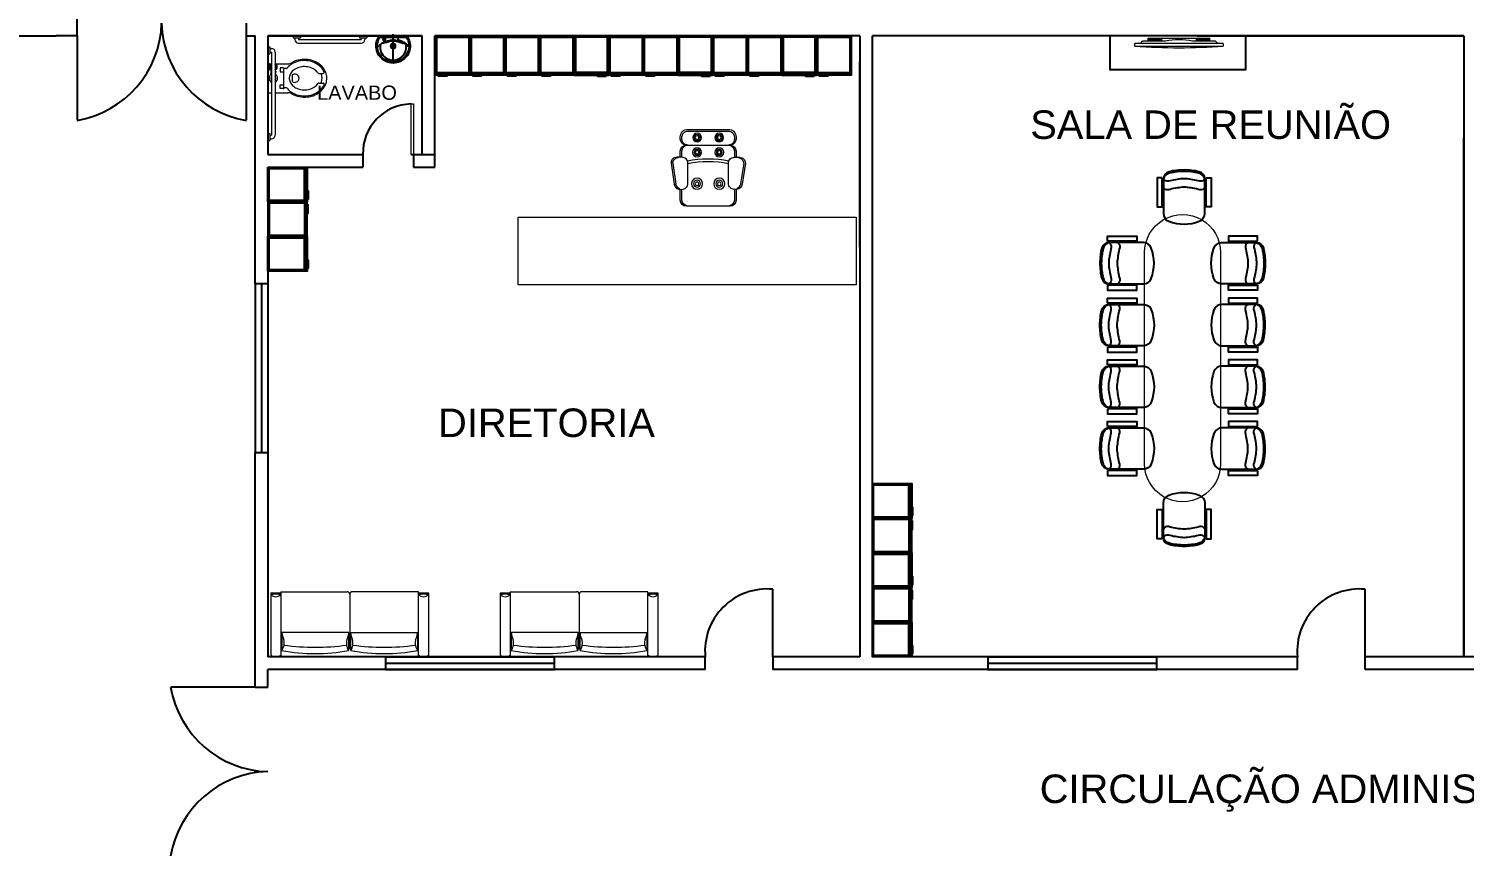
# Model space of a CAD drawing. Header units: metres. Extents: x 257 to 767, y -173 to 1.
# Drawn here: x 337.41 to 354.4, y -98.91 to -89.23 of the extents above; entities that cross this region are included whole.
import ezdxf
from ezdxf.enums import TextEntityAlignment as Align

# ---------------------------------------------------------------- set-up
doc = ezdxf.new("R2010")
doc.units = ezdxf.units.M
doc.header["$LTSCALE"] = 10
for name, pattern in [('ACAD_ISO02W100', [15, 12, -3]), ('CONTINUA', [0]), ('HIDDEN', [0.375, 0.25, -0.125]), ('HIDDEN2', [4.7625, 3.175, -1.5875]), ('TRACEJADAX2', [38.1, 25.4, -12.7])]:
    doc.linetypes.add(name, pattern=pattern)
doc.layers.get('0').update_dxf_attribs({"color": 254})
for name, color, linetype in [('CADEIRA', 7, 'Continuous'), ('ELETEXTO LUMINÁRIAS', 254, 'Continuous'), ('ESQ', 254, 'Continuous'), ('exq. externa', 2, 'Continuous'), ('HATCH', 123, 'Continuous'), ('mancha', 7, 'Continuous'), ('MOBIL', 43, 'Continuous'), ('Parede', 254, 'Continuous'), ('vista', 7, 'Continuous'), ('VP', 12, 'Continuous')]:
    doc.layers.add(name, color=color, linetype=linetype)
for name, color, linetype, lineweight in [('DIVISORIA', 254, 'Continuous', 9), ('estofado', 7, 'Continuous', 25), ('mobiliario', 7, 'Continuous', 0), ('Mobiliário', 7, 'Continuous', 0), ('PISO1', 254, 'CONTINUA', 13), ('Todas em Vista', 8, 'Continuous', 20), ('Vidro', 254, 'Continuous', 20)]:
    doc.layers.add(name, color=color, linetype=linetype, lineweight=lineweight)
doc.layers.add('Janelas', color=254, linetype='Continuous', plot=False)
doc.layers.add('Portas', color=254, linetype='ACAD_ISO02W100', plot=False)
doc.styles.add('ARIAL', font='')
doc.styles.get("Standard").update_dxf_attribs({"font": ''})
doc.styles.get('ARIAL').set_extended_font_data('Arial')
doc.styles.get('Standard').set_extended_font_data('Arial')

# ---------------------------------------------------------------- blocks, each defined once
blk = doc.blocks.new('35S66S7401')
at = {"color": 9}
blk.add_lwpolyline([(-0.18, 0.083, 0.181476), (0.18, 0.083, 0.312558), (0.245, 0.176), (0.245, 0.584, 0.34754), (0.178, 0.669, 0.059745), (0, 0.69, 0.059745), (-0.178, 0.669, 0.34754), (-0.245, 0.584), (-0.245, 0.176, 0.312558)], format="xyb", close=True, dxfattribs=at)
for points in [[(-0.26, 0.599), (-0.32, 0.599), (-0.32, 0.254), (-0.26, 0.254)], [(0.26, 0.599), (0.32, 0.599), (0.32, 0.254), (0.26, 0.254)]]:
    blk.add_lwpolyline(points, close=True, dxfattribs=at)
for points in [[(0.245, 0.584, 0.272556), (0.174, 0.653, 0.059776), (0, 0.674, 0.059776), (-0.174, 0.653, 0.272556), (-0.245, 0.584, 0.278118)], [(0.245, 0.584, -0.342833), (0.186, 0.557, 0.037263), (0.02, 0.586, 0.049093), (-0.02, 0.586, 0.037263), (-0.186, 0.557, -0.342833), (-0.245, 0.584)], [(0.245, 0.484, -0.342833), (0.186, 0.456, 0.037263), (0.02, 0.485, 0.049093), (-0.02, 0.485, 0.037263), (-0.186, 0.456, -0.342833), (-0.245, 0.484)]]:
    blk.add_lwpolyline(points, format="xyb", dxfattribs=at)
blk = doc.blocks.new('A$C60BF5DEB')
at = {"layer": 'Vidro', "ltscale": 5}
blk.add_lwpolyline([(1.428, 0.978), (1.428, 3.478, 1.000934), (0.528, 3.478), (0.528, 0.978, 1.000071)], format="xyb", close=True, dxfattribs=at)
at = {"layer": 'CADEIRA', "xscale": -1}
blk.add_blockref('35S66S7401', (0.96, 3.766), dxfattribs=at)
at = {"layer": 'CADEIRA'}
for p, rotation in [((0.69, 3.352), 90), ((1.266, 2.62), 270), ((1.266, 1.889), 270), ((1.266, 1.158), 270), ((0.96, 0.69), 180)]:
    blk.add_blockref('35S66S7401', p, dxfattribs=dict(at, rotation=rotation))
at = {"layer": 'CADEIRA', "xscale": -1}
for p, rotation in [((1.266, 3.352), 270), ((0.69, 2.62), 90), ((0.69, 1.889), 90), ((0.69, 1.158), 90)]:
    blk.add_blockref('35S66S7401', p, dxfattribs=dict(at, rotation=rotation))
blk = doc.blocks.new('Poltrrona Presidente Charles Eames')
at = {"layer": 'estofado', "color": 254, "lineweight": 9, "ltscale": 0.1}
for p, q in [((0.24, 0), (-0.24, 0)), ((-0.33, -0.09), (-0.33, -0.116)), ((0.33, -0.116), (0.33, -0.09)), ((-0.33, -0.256), (-0.33, -0.33)), ((-0.31, -0.256), (-0.31, -0.33)), ((0.24, -0.186), (-0.24, -0.186)), ((0.31, -0.33), (0.31, -0.256)), ((0.33, -0.33), (0.33, -0.256)), ((-0.33, -0.71), (-0.33, -0.84)), ((-0.31, -0.71), (-0.31, -0.84)), ((0.31, -0.84), (0.31, -0.71)), ((0.33, -0.84), (0.33, -0.71)), ((-0.26, -0.91), (0.26, -0.91))]:
    blk.add_line(p, q, dxfattribs=at)
at = {"layer": 'estofado', "color": 254, "linetype": 'HIDDEN', "lineweight": 5, "ltscale": 0.1}
for p, q in [((-0.42, -0.399), (-0.384, -0.647)), ((0.42, -0.399), (0.384, -0.647))]:
    blk.add_line(p, q, dxfattribs=at)
at = {"layer": 'estofado', "color": 254, "lineweight": 9, "ltscale": 0.1}
blk.add_lwpolyline([(0.24, -0.186, 0.414214), (0.31, -0.116), (0.31, -0.09, 0.414214), (0.24, -0.02), (-0.24, -0.02, 0.414214), (-0.31, -0.09), (-0.31, -0.116, 0.414214), (-0.24, -0.186)], format="xyb", dxfattribs=at)
for points in [[(-0.24, -0.64), (-0.24, -0.4, 0.414214), (-0.31, -0.33), (-0.37, -0.33, 0.414214), (-0.44, -0.4), (-0.404, -0.65, 0.372448), (-0.334, -0.71), (-0.31, -0.71, 0.414214)], [(0.24, -0.64), (0.24, -0.4, -0.414214), (0.31, -0.33), (0.37, -0.33, -0.414214), (0.44, -0.4), (0.404, -0.65, -0.372448), (0.334, -0.71), (0.31, -0.71, -0.414214)]]:
    blk.add_lwpolyline(points, format="xyb", close=True, dxfattribs=at)
for centre in [(-0.131, -0.097), (0.131, -0.097), (-0.131, -0.272), (0.131, -0.272), (-0.131, -0.644), (0.131, -0.644)]:
    blk.add_circle(centre, 0.0219, dxfattribs=at)
for centre, radius, start, end in [((-0.24, -0.09), 0.09, 90, 180), ((0.24, -0.09), 0.09, 0, 90), ((-0.254, -0.112), 0.076, 183.4827, 259.7518), ((0.254, -0.112), 0.076, 280.2482, 356.5173), ((-0.254, -0.262), 0.0767, 100.6653, 175.8961), ((-0.24, -0.256), 0.07, 90, 180), ((0.24, -0.256), 0.07, 360, 90), ((0.254, -0.262), 0.0767, 4.1039, 79.3347), ((0, -1.623), 1.275, 78.8908, 101.1092), ((0, -1.655), 1.275, 79.1477, 100.8523), ((-0.26, -0.84), 0.07, 180, 270), ((-0.228, -0.827), 0.0834, 188.7462, 262.2777), ((0.228, -0.827), 0.0834, 277.7223, 351.2538), ((0.26, -0.84), 0.07, 270, 0)]:
    blk.add_arc(centre, radius, start, end, dxfattribs=at)
at = {"layer": 'estofado', "color": 254, "linetype": 'HIDDEN', "lineweight": 5, "ltscale": 0.1}
for centre, radius, start, end in [((-0.34, -0.41), 0.0804, 97.4239, 172.1235), ((0.34, -0.41), 0.0804, 7.8765, 82.5761), ((-0.272, -0.606), 0.119, 200.3062, 240.846), ((0.272, -0.606), 0.119, 299.154, 339.6938)]:
    blk.add_arc(centre, radius, start, end, dxfattribs=at)
at = {"layer": 'MOBIL', "color": 254, "lineweight": 13}
for centre, radius in [((-0.131, -0.097), 0.0521), ((-0.131, -0.097), 0.0357), ((0.131, -0.097), 0.0521), ((0.131, -0.097), 0.0357), ((-0.131, -0.272), 0.0529), ((-0.131, -0.272), 0.0345), ((0.131, -0.272), 0.0529), ((0.131, -0.272), 0.0345), ((-0.131, -0.644), 0.0657), ((-0.131, -0.644), 0.0411), ((0.131, -0.644), 0.0657), ((0.131, -0.644), 0.0411)]:
    blk.add_circle(centre, radius, dxfattribs=at)
blk = doc.blocks.new('Sofá Siena Aliança 3L')
at = {"layer": 'MOBIL', "color": 254, "lineweight": 9}
for p, q in [((0.815, 0), (-0.815, 0)), ((0.815, -0.77), (0.815, 0)), ((-0.935, -0.02), (-0.935, -0.754)), ((-0.815, 0), (-0.815, -0.77)), ((-0.803, -0.1), (-0.815, -0.1)), ((0, -0.1), (-0.012, -0.1)), ((0, -0.1), (0.012, -0.1)), ((0, -0.74), (0, -0.1)), ((0.803, -0.1), (0.815, -0.1)), ((0.935, -0.754), (0.935, -0.02)), ((-0.935, -0.754), (-0.815, -0.754)), ((-0.815, -0.77), (-0.03, -0.77)), ((0.815, -0.77), (0.03, -0.77)), ((0.815, -0.754), (0.935, -0.754))]:
    blk.add_line(p, q, dxfattribs=at)
for points in [[(-0.012, -0.073), (-0.012, -0.073), (-0.012, -0.286), (-0.803, -0.286), (-0.803, -0.073)], [(0.012, -0.073), (0.012, -0.073), (0.012, -0.286), (0.803, -0.286), (0.803, -0.073)]]:
    blk.add_lwpolyline(points, dxfattribs=at)
for centre, radius, start, end in [((-0.875, -0.1), 0.1, 53.1528, 126.8472), ((0.875, -0.1), 0.1, 53.1528, 126.8472), ((-0.875, -0.812), 0.1, 53.1528, 126.8472), ((-0.03, -0.74), 0.03, 270, 0), ((0.03, -0.74), 0.03, 180, 270), ((0.875, -0.812), 0.1, 53.1528, 126.8472)]:
    blk.add_arc(centre, radius, start, end, dxfattribs=at)
at = {"layer": 'MOBIL', "color": 254, "linetype": 'HIDDEN2', "lineweight": 5, "ltscale": 0.1}
for centre, radius, start, end in [((-0.408, -2.313), 2.274, 79.9899, 100.0101), ((-0.939, -0.165), 0.164, 344.9189, 33.8557), ((-0.408, -2.813), 2.7, 82.1268, 97.8654), ((0.118, -0.162), 0.157, 145.6592, 196.735), ((0.408, -2.313), 2.274, 79.9899, 100.0101), ((-0.118, -0.162), 0.157, 343.265, 34.3408), ((0.408, -2.813), 2.7, 82.1346, 97.8732), ((0.939, -0.165), 0.164, 146.1443, 195.0811), ((-0.611, -0.297), 0.192, 151.9951, 176.6381), ((-0.202, -0.297), 0.192, 3.3619, 28.0049), ((0.202, -0.297), 0.192, 151.9951, 176.6381), ((0.611, -0.297), 0.192, 3.3619, 28.0049), ((-0.918, -0.754), 0.0173, 105.0023, 180.1856), ((-0.875, -0.482), 0.26, 259.5469, 280.4531), ((-0.832, -0.754), 0.0173, 359.8144, 74.9977), ((0.832, -0.754), 0.0173, 105.0023, 180.1856), ((0.875, -0.482), 0.26, 259.5469, 280.4531), ((0.918, -0.754), 0.0173, 359.8144, 74.9977)]:
    blk.add_arc(centre, radius, start, end, dxfattribs=at)
blk = doc.blocks.new('L-710-S')
at = {"color": 254}
for points in [[(0, -0.381, 0.10998), (0.1, -0.359, 0.136805), (0.2, -0.273, 0.105367), (0.235, -0.182, 0.094885), (0.232, -0.082, 0.089453), (0.196, -0.001, 0.225207), (0.193, 0), (0, 0), (-0.193, 0, 0.225207), (-0.196, -0.001, 0.089453), (-0.232, -0.082, 0.094885), (-0.235, -0.182, 0.105367), (-0.2, -0.273, 0.136805), (-0.1, -0.359, 0.10998)], [(0, -0.061, -0.079883), (0.08, -0.072, -0.062979), (0.148, -0.1), (0.169, -0.113, -0.219797), (0.181, -0.132, -0.133269), (0.172, -0.222, -0.164756), (0.1, -0.311, -0.147853), (0, -0.341, -0.147853), (-0.1, -0.311, -0.164756), (-0.172, -0.222, -0.133269), (-0.181, -0.132, -0.219797), (-0.169, -0.113), (-0.148, -0.1, -0.062979), (-0.08, -0.072, -0.079883)]]:
    blk.add_lwpolyline(points, format="xyb", close=True, dxfattribs=at)
for points in [[(0, -0.366, 0.109891), (0.094, -0.345, 0.136688), (0.187, -0.264, 0.105267), (0.221, -0.179, 0.09474), (0.217, -0.085, 0.080334), (0.19, -0.02, 0.268725), (0.181, -0.015), (0, -0.015), (-0.181, -0.015, 0.268725), (-0.19, -0.02, 0.080334), (-0.217, -0.085, 0.09474), (-0.221, -0.179, 0.105267), (-0.187, -0.264, 0.136688), (-0.094, -0.345, 0.109891), (0, -0.366)], [(-0.169, -0.113, 0.050136), (-0.2, -0.136, -0.167761), (-0.208, -0.141, -0.530451), (-0.211, -0.138, -0.111258), (-0.208, -0.132, -0.033296), (-0.2, -0.124, -0.062258), (-0.135, -0.082, -0.055385), (-0.087, -0.063, 0.318426), (-0.071, -0.042), (-0.071, -0.017)], [(0.144, -0.107, 0.063104), (0.078, -0.081, 0.07532), (0.005, -0.07), (-0.005, -0.07, 0.075371), (-0.078, -0.081, 0.063104), (-0.144, -0.107, 0.063104)]]:
    blk.add_lwpolyline(points, format="xyb", dxfattribs=at)
for points in [[(-0.195, -0.003), (-0.187, -0.015)], [(0.195, -0.003), (0.187, -0.015)]]:
    blk.add_lwpolyline(points, dxfattribs=at)
for centre, radius in [((0, -0.141), 0.035), ((0, -0.141), 0.0225), ((0.125, -0.046), 0.0175)]:
    blk.add_circle(centre, radius, dxfattribs=at)
blk.add_arc((0.034, -0.32), 0.247, 42.2948, 56.8012, dxfattribs=at)
at = {"layer": 'VP', "color": 254}
for p, q in [((0, -0.385), (0, 0.025)), ((-0.042, -0.141), (0.042, -0.141)), ((0.104, -0.046), (0.148, -0.046)), ((0.125, -0.069), (0.125, -0.018))]:
    blk.add_line(p, q, dxfattribs=at)
at = {"color": 254, "flags": 3}
blk.add_attdef('CODIGO', text='', height=0.024, dxfattribs=at).set_placement((0, 0), align=Align.MIDDLE)
blk = doc.blocks.new('hcapurinaltop')
at = {"layer": 'PISO1', "color": 254}
for p, q in [((-33.21, 7.62), (-32.46, 7.62)), ((-32.46, 4.62), (-32.46, 7.62)), ((-32.46, 6.87), (-31.71, 6.87)), ((-33.21, 4.62), (-32.46, 4.62)), ((-32.46, 5.37), (-31.71, 5.37)), ((-31.71, -20.67), (-31.71, 5.37)), ((-30.21, -20.67), (-30.21, 5.37)), ((-13.63, -12.24), (-13.63, -10.52)), ((-33.21, -19.92), (-32.46, -19.92)), ((-33.21, -22.92), (-32.46, -22.92)), ((-32.46, -22.92), (-32.46, -19.92)), ((-32.46, -20.67), (-31.71, -20.67)), ((-32.46, -22.17), (-31.71, -22.17)), ((-21.64, -30.42), (-21.64, -25.09)), ((-21.38, -30.31), (-21.38, -29.81)), ((-21.25, -29.93), (-21.25, -29.75)), ((-20.5, -29.93), (-20.5, -29.56)), ((-20.25, -29.93), (-20.25, -29.56)), ((-19.92, -27.06), (-19.92, -28.27)), ((-19.92, -28.27), (-18.29, -28.27)), ((-19.63, -25.85), (-19.63, -26.48)), ((-19.5, -29.93), (-19.5, -29.75)), ((-19.38, -30.31), (-19.38, -29.81)), ((-19.13, -26.98), (-12.13, -26.98)), ((-18.29, -28.27), (-18.29, -27.06)), ((-12.96, -28.27), (-12.96, -27.06)), ((-11.33, -28.27), (-12.96, -28.27)), ((-11.63, -25.85), (-11.63, -26.48)), ((-11.33, -27.06), (-11.33, -28.27)), ((-9.61, -30.42), (-9.61, -25.09)), ((-28.71, -32.67), (-25.71, -32.67)), ((-28.71, -33.42), (-28.71, -32.67)), ((-27.96, -32.67), (-27.96, -31.92)), ((-26.46, -30.42), (8.04, -30.42)), ((-26.46, -31.92), (8.04, -31.92)), ((-26.46, -32.67), (-26.46, -31.92)), ((-25.71, -33.42), (-25.71, -32.67)), ((-21.88, -33.42), (-21.88, -32.92)), ((-21.88, -33.42), (-10.11, -33.42)), ((-21.64, -32.85), (-21.64, -31.92)), ((-18.55, -30.31), (-21.38, -30.31)), ((-18.55, -32.04), (-21.38, -32.04)), ((-21.38, -32.78), (-21.38, -32.04)), ((-21.25, -32.76), (-21.25, -32.29)), ((-20.63, -30.06), (-21.13, -30.06)), ((-20.63, -32.16), (-21.13, -32.16)), ((-20.5, -32.67), (-20.5, -32.29)), ((-20.25, -32.67), (-20.25, -32.29)), ((-19.63, -30.06), (-20.13, -30.06)), ((-19.63, -32.16), (-20.13, -32.16)), ((-19.5, -32.76), (-19.5, -32.29)), ((-19.38, -32.78), (-19.38, -32.04)), ((-18.88, -33.42), (-18.88, -32.92)), ((-18.55, -30.18), (-18.05, -30.18)), ((-18.55, -30.42), (-18.55, -30.18)), ((-18.55, -32.16), (-18.55, -31.92)), ((-18.55, -32.16), (-18.05, -32.16)), ((-18.05, -30.42), (-18.05, -30.18)), ((-17.55, -30.31), (-18.05, -30.31)), ((-18.05, -32.16), (-18.05, -31.92)), ((-17.55, -32.04), (-18.05, -32.04)), ((-17.07, -30.18), (-17.55, -30.18)), ((-17.55, -30.42), (-17.55, -30.18)), ((-17.55, -32.16), (-17.55, -31.92)), ((-17.07, -32.16), (-17.55, -32.16)), ((-9.61, -32.92), (-9.61, -31.92)), ((7.29, -33.42), (7.29, -32.67)), ((7.29, -32.67), (10.29, -32.67)), ((8.04, -32.67), (8.04, -31.92)), ((9.54, -32.67), (9.54, -31.92)), ((10.29, -33.42), (10.29, -32.67))]:
    blk.add_line(p, q, dxfattribs=at)
at = {"layer": 'PISO1', "color": 254, "flags": 128}
for points in [[(-17.85, -12.66, 0.248891), (-17.63, -12.24), (-17.63, -10.52, 0.551149), (-18.34, -10.07)], [(-17.32, -22.52, 0.377621), (-16.33, -23.4), (-14.92, -23.4, 0.377621), (-13.93, -22.52)]]:
    blk.add_lwpolyline(points, format="xyb", dxfattribs=at)
at = {"layer": 'PISO1', "color": 254}
for points in [[(-15.06, -30.42), (-15.13, -30.31), (-16.13, -30.31), (-16.19, -30.42)], [(-16.19, -31.92), (-16.13, -32.04), (-15.13, -32.04), (-15.06, -31.92)]]:
    blk.add_lwpolyline(points, dxfattribs=at)
for centre, radius, start, end in [((-31.71, 5.37), 1.5, 0, 90), ((-13.13, -10.52), 0.5, 64.5524, 180), ((-13.13, -12.24), 0.5, 180, 235.85858), ((-31.71, -20.67), 1.5, 270, 0), ((-24.64, -25.09), 3, 360, 30.52855), ((-6.61, -25.09), 3, 149.46552, 180), ((-20.38, -31.68), 2.12, 61.92751, 118.07249), ((-19.42, -27.06), 0.5, 112.61829, 180), ((-20.13, -25.85), 0.5, 360, 50.39057), ((-19.13, -26.48), 0.5, 180, 270), ((-18.79, -27.06), 0.5, 360, 9.00008), ((-15.63, -31.17), 1.75, 25.37693, 154.62307), ((-12.46, -27.06), 0.5, 170.99992, 180), ((-12.13, -26.48), 0.5, 270, 0), ((-11.83, -27.06), 0.5, 0, 67.38171), ((-11.13, -25.85), 0.5, 129.64728, 180), ((-26.46, -31.92), 1.5, 90, 180), ((-20.38, -37.3), 4.63, 71.07536, 108.92464), ((-20, -31.17), 1.62, 147.79517, 152.51307), ((-20, -31.17), 1.62, 207.48693, 212.20483), ((-21.13, -29.93), 0.125, 180, 270), ((-21.13, -32.29), 0.125, 90, 180), ((-20.63, -29.93), 0.125, 270, 0), ((-20.63, -32.29), 0.125, 0, 90), ((-20.13, -29.93), 0.125, 180, 270), ((-20.13, -32.29), 0.125, 90, 180), ((-19.63, -29.93), 0.125, 270, 0), ((-19.63, -32.29), 0.125, 0, 90), ((-20.75, -31.17), 1.63, 27.48643, 32.20423), ((-20.75, -31.17), 1.63, 327.79577, 332.51357), ((-15.63, -31.17), 1.75, 205.37693, 334.62307), ((-15.63, -31.17), 1, 48.59038, 131.40962), ((-15.63, -31.17), 1, 228.59038, 311.40962), ((-10.11, -32.92), 0.5, 270, 0), ((8.04, -31.92), 1.5, 0, 90)]:
    blk.add_arc(centre, radius, start, end, dxfattribs=at)
blk.add_ellipse((-15.63, -22.28), major_axis=(0, 1.8), ratio=0.952683, start_param=4.579645, end_param=7.986726, dxfattribs=at)
for points, knots in [([(-9.19, -23.57), (-9.02, -23.27), (-8.86, -22.96), (-8.27, -21.67), (-7.98, -20.61), (-7.73, -18.42), (-7.76, -17.31), (-8.17, -15.15), (-8.53, -14.12), (-9.55, -12.25), (-10.2, -11.42), (-11.74, -10.08), (-12.61, -9.58), (-14.22, -9.06), (-14.92, -8.94), (-15.63, -8.94), (-16.22, -8.94), (-16.82, -9.03), (-18.35, -9.44), (-19.24, -9.91), (-20.82, -11.18), (-21.5, -11.98), (-22.58, -13.8), (-22.98, -14.82), (-23.45, -16.95), (-23.52, -18.07), (-23.34, -20.26), (-23.08, -21.34), (-22.49, -22.76), (-22.29, -23.17), (-22.06, -23.57)], [4.092165, 4.092165, 4.092165, 4.092165, 4.209542, 4.209542, 4.571964, 4.571964, 4.934387, 4.934387, 5.296809, 5.296809, 5.659232, 5.659232, 6.021654, 6.021654, 6.283185, 6.283185, 6.283185, 6.506079, 6.506079, 6.868501, 6.868501, 7.230924, 7.230924, 7.593347, 7.593347, 7.955769, 7.955769, 8.318192, 8.318192, 8.474231, 8.474231, 8.474231, 8.474231]), ([(-18.34, -10.07), (-18.89, -10.33), (-19.41, -10.67), (-20.65, -11.73), (-21.3, -12.55), (-22.31, -14.42), (-22.66, -15.47), (-23.01, -17.64), (-23.02, -18.76), (-22.68, -20.94), (-22.33, -21.99), (-21.34, -23.87), (-20.7, -24.7), (-19.9, -25.39), (-19.85, -25.43), (-19.81, -25.47)], [0.373937, 0.373937, 0.373937, 0.373937, 0.613333, 0.613333, 0.994675, 0.994675, 1.376017, 1.376017, 1.757359, 1.757359, 2.138701, 2.138701, 2.520043, 2.520043, 2.542071, 2.542071, 2.542071, 2.542071]), ([(-13.63, -11.39), (-13.67, -11.37), (-13.72, -11.35), (-14.19, -11.15), (-14.62, -11.03), (-15.51, -10.92), (-15.95, -10.93), (-16.81, -11.08), (-17.22, -11.2), (-17.63, -11.39)], [5.9223238, 5.9223238, 5.9223238, 5.9223238, 5.9481799, 5.9481799, 6.1834525, 6.1834525, 6.418725, 6.418725, 6.6440049, 6.6440049, 6.6440049, 6.6440049]), ([(-11.44, -25.47), (-10.83, -24.96), (-10.28, -24.34), (-9.26, -22.76), (-8.83, -21.76), (-8.31, -19.63), (-8.23, -18.51), (-8.4, -16.3), (-8.66, -15.22), (-9.51, -13.25), (-10.09, -12.35), (-11.41, -10.96), (-12.13, -10.44), (-12.91, -10.07)], [3.741091, 3.741091, 3.741091, 3.741091, 4.045411, 4.045411, 4.426754, 4.426754, 4.808096, 4.808096, 5.189438, 5.189438, 5.57078, 5.57078, 5.909278, 5.909278, 5.909278, 5.909278]), ([(-17.85, -12.66), (-18.02, -12.77), (-18.19, -12.9), (-18.83, -13.48), (-19.27, -14.04), (-19.97, -15.36), (-20.22, -16.11), (-20.49, -17.69), (-20.51, -18.52), (-20.29, -20.12), (-20.05, -20.89), (-19.4, -22.24), (-18.98, -22.83), (-18.03, -23.74), (-17.51, -24.07), (-16.44, -24.48), (-15.9, -24.56), (-14.81, -24.48), (-14.27, -24.32), (-13.23, -23.74), (-12.73, -23.32), (-11.86, -22.25), (-11.49, -21.59), (-10.97, -20.13), (-10.81, -19.33), (-10.76, -17.71), (-10.85, -16.89), (-11.28, -15.37), (-11.6, -14.67), (-12.41, -13.49), (-12.89, -13.01), (-13.4, -12.66), (-13.4, -12.66), (-13.41, -12.66)], [0.509912, 0.509912, 0.509912, 0.509912, 0.634301, 0.634301, 1.001215, 1.001215, 1.368128, 1.368128, 1.735042, 1.735042, 2.101955, 2.101955, 2.468868, 2.468868, 2.835782, 2.835782, 3.202695, 3.202695, 3.569609, 3.569609, 3.936522, 3.936522, 4.303435, 4.303435, 4.670349, 4.670349, 5.037262, 5.037262, 5.404176, 5.404176, 5.771089, 5.771089, 5.773195, 5.773195, 5.773195, 5.773195])]:
    blk.add_open_spline(points, degree=3, knots=knots, dxfattribs=at)
blk = doc.blocks.new('Armario 1 modulo')
at = {"layer": 'exq. externa', "color": 254}
for p, q in [((0.466, 0.395), (0.015, 0.395)), ((0.015, 0.395), (0.015, 0.015)), ((0.433, 0.395), (0.433, 0.015)), ((0.45, 0.395), (0.45, 0.015)), ((0.015, 0.015), (0.466, 0.015))]:
    blk.add_line(p, q, dxfattribs=at)
for points in [[(0, 0), (0.466, 0), (0.466, 0.41), (0, 0.41)], [(0.469, 0.278), (0.477, 0.278), (0.477, 0.376), (0.469, 0.376)]]:
    blk.add_lwpolyline(points, close=True, dxfattribs=at)
blk = doc.blocks.new('PLASMA 2')
at = {"layer": 'Todas em Vista'}
h = blk.add_hatch(dxfattribs=at)
h.set_pattern_fill('_USER,_O', color=256, scale=0.008, double=1, pattern_type=0)
h.set_pattern_definition([(360, (-4.134502, -6.848382), (0, 0.008), []), (90, (-4.134502, -6.848382), (-0.008, 0), [])])
h.paths.add_polyline_path([(-0.21, -0.097), (-0.362, -0.097), (-0.362, -0.111), (-0.21, -0.111)])
h = blk.add_hatch(dxfattribs=at)
h.set_pattern_fill('_USER,_O', color=256, scale=0.008, double=1, pattern_type=0)
h.set_pattern_definition([(180, (4.134502, -6.848382), (0, 0.008), []), (90, (4.134502, -6.848382), (0.008, 0), [])])
h.paths.add_polyline_path([(0.21, -0.097), (0.362, -0.097), (0.362, -0.111), (0.21, -0.111)])
for p, q in [((-0.535, -0.022), (-0.535, -0.055)), ((-0.535, -0.022), (0.535, -0.022)), ((0.535, -0.055), (-0.535, -0.055)), ((-0.467, -0.055), (-0.436, -0.088)), ((-0.436, -0.088), (-0.164, -0.088)), ((-0.372, -0.088), (-0.372, -0.12)), ((-0.372, -0.12), (0.372, -0.12)), ((0.164, -0.088), (0.436, -0.088)), ((0.372, -0.088), (0.372, -0.12)), ((0.467, -0.055), (0.436, -0.088)), ((0.535, -0.055), (0.535, -0.022))]:
    blk.add_line(p, q, dxfattribs=at)
for points in [[(-0.362, -0.097), (-0.21, -0.097), (-0.21, -0.111), (-0.362, -0.111)], [(0.362, -0.097), (0.21, -0.097), (0.21, -0.111), (0.362, -0.111)]]:
    blk.add_lwpolyline(points, close=True, dxfattribs=at)
for centre, radius, start, end in [((0, -6.666), 6.666, 85.3965, 94.6035), ((0, 0.618), 0.724, 256.9449, 283.0551)]:
    blk.add_arc(centre, radius, start, end, dxfattribs=at)

msp = doc.modelspace()

# ---------------------------------------------------------------- linework, layer by layer
at = {"color": 254}
for p, q in [((337.979, -89.313), (337.979, -80.964)), ((336.172, -89.314), (337.731, -89.313)), ((339.979, -89.313), (340.087, -89.314)), ((342.062, -90.719), (342.062, -89.314)), ((342.212, -90.869), (342.212, -89.314)), ((347.241, -89.314), (347.241, -96.664)), ((347.391, -96.664), (347.391, -89.314)), ((354.391, -89.314), (354.391, -96.664)), ((354.391, -96.664), (354.391, -90.522)), ((340.237, -90.719), (341.361, -90.719)), ((341.361, -90.719), (341.361, -90.869)), ((341.931, -90.719), (342.062, -90.719)), ((341.961, -90.719), (341.961, -90.869)), ((342.062, -90.719), (342.212, -90.719)), ((340.237, -90.869), (341.361, -90.869)), ((341.961, -90.869), (342.212, -90.869)), ((347.241, -91.664), (347.241, -96.664)), ((354.391, -91.664), (354.391, -96.664)), ((345.413, -96.664), (340.241, -96.664)), ((344.213, -96.664), (340.387, -96.664)), ((345.413, -96.814), (345.413, -96.664)), ((347.241, -96.664), (346.213, -96.664)), ((352.423, -96.814), (352.423, -96.664)), ((353.223, -96.814), (353.223, -96.664)), ((356.409, -96.814), (353.223, -96.814))]:
    msp.add_line(p, q, dxfattribs=at)
msp.add_lwpolyline([(350.205, -89.308), (351.807, -89.308), (351.807, -89.716), (350.205, -89.716)], close=True, dxfattribs=at)
at = {"layer": 'DIVISORIA', "color": 254}
msp.add_lwpolyline([(341.931, -90.119), (341.961, -90.119), (341.961, -90.719), (341.931, -90.719)], close=True, dxfattribs=at)
at = {"layer": 'ESQ', "color": 254, "linetype": 'HIDDEN'}
msp.add_arc((341.946, -90.704), 0.585, 91.4688, 181.4688, dxfattribs=at)
at = {"layer": 'Janelas', "color": 254}
for p, q in [((340.237, -92.247), (340.087, -92.247)), ((340.087, -92.247), (340.087, -94.247)), ((340.237, -92.247), (340.162, -92.247)), ((340.162, -92.247), (340.162, -94.247)), ((340.237, -92.247), (340.237, -94.247)), ((340.087, -94.247), (340.237, -94.247)), ((341.628, -96.664), (341.628, -96.814)), ((341.628, -96.664), (341.628, -96.739)), ((341.628, -96.664), (343.628, -96.664)), ((343.628, -96.814), (343.628, -96.664)), ((348.759, -96.664), (348.759, -96.814)), ((348.759, -96.664), (348.759, -96.739)), ((348.759, -96.664), (350.759, -96.664)), ((350.759, -96.814), (350.759, -96.664)), ((341.628, -96.739), (343.628, -96.739)), ((341.628, -96.814), (343.628, -96.814)), ((348.759, -96.739), (350.759, -96.739)), ((348.759, -96.814), (350.759, -96.814))]:
    msp.add_line(p, q, dxfattribs=at)
at = {"layer": 'mobiliario', "color": 254}
msp.add_lwpolyline([(343.2, -91.459), (347.199, -91.459), (347.199, -92.259), (343.2, -92.259), (343.2, -91.459)], dxfattribs=at)
at = {"layer": 'Parede', "color": 254}
for p, q in [((337.979, -89.313), (337.979, -89.163)), ((339.979, -89.163), (339.979, -89.313)), ((337.979, -89.313), (337.731, -89.313)), ((340.087, -89.467), (340.087, -89.314)), ((340.237, -89.314), (340.237, -89.467)), ((340.237, -89.314), (342.062, -89.314)), ((342.062, -89.314), (340.237, -89.314)), ((342.212, -89.314), (347.141, -89.314)), ((347.241, -89.314), (342.212, -89.314)), ((354.391, -89.314), (347.391, -89.314)), ((351.237, -89.314), (354.391, -89.314)), ((340.087, -92.247), (340.087, -89.467)), ((340.237, -89.467), (340.237, -90.719)), ((347.241, -91.814), (347.241, -89.617)), ((340.237, -90.869), (340.237, -92.247)), ((340.087, -97.023), (340.087, -94.247)), ((340.237, -94.247), (340.237, -96.664)), ((344.213, -96.664), (340.237, -96.664)), ((347.241, -96.664), (346.213, -96.664)), ((346.213, -96.664), (346.213, -96.814)), ((352.423, -96.664), (347.391, -96.664)), ((355.209, -96.664), (353.223, -96.664)), ((345.413, -96.814), (340.237, -96.814)), ((340.237, -97.023), (340.237, -96.814)), ((352.423, -96.814), (346.213, -96.814)), ((340.087, -97.023), (340.237, -97.023)), ((340.087, -98.037), (340.087, -98.01))]:
    msp.add_line(p, q, dxfattribs=at)
at = {"layer": 'Portas', "color": 254, "linetype": 'TRACEJADAX2'}
for p, q in [((337.979, -89.313), (337.979, -90.313)), ((339.979, -89.313), (339.979, -90.313))]:
    msp.add_line(p, q, dxfattribs=at)
at = {"layer": 'Portas', "color": 254, "linetype": 'ByBlock'}
msp.add_line((346.213, -96.664), (346.213, -95.864), dxfattribs=at)
at = {"layer": 'Portas', "color": 254}
for p, q in [((353.223, -96.664), (353.223, -95.864)), ((340.087, -97.023), (339.087, -97.023))]:
    msp.add_line(p, q, dxfattribs=at)
at = {"layer": 'Portas', "color": 254, "linetype": 'TRACEJADAX2'}
for centre, radius, start, end in [((337.779, -89.129), 1.201, 279.598, 358.3838), ((340.179, -89.129), 1.201, 181.6162, 260.402), ((346.145, -96.596), 0.735, 84.6965, 185.3035), ((340.27, -96.823), 1.201, 189.598, 268.3838)]:
    msp.add_arc(centre, radius, start, end, dxfattribs=at)
at = {"layer": 'Portas', "color": 254}
for centre, radius, start, end in [((353.155, -96.596), 0.735, 84.6965, 185.3035), ((340.27, -99.223), 1.201, 91.6162, 170.402)]:
    msp.add_arc(centre, radius, start, end, dxfattribs=at)

# ---------------------------------------------------------------- block references
at = {"layer": 'estofado', "color": 254, "rotation": 180}
for p in [(341.205, -96.664), (343.92, -96.664)]:
    msp.add_blockref('Sofá Siena Aliança 3L', p, dxfattribs=at)
at = {"layer": 'exq. externa', "color": 254, "xscale": -1}
for p, rotation in [((342.631, -89.314), 90), ((343.041, -89.314), 90), ((343.451, -89.314), 90), ((343.861, -89.314), 90), ((344.681, -89.314), 90), ((345.091, -89.314), 90), ((345.911, -89.314), 90), ((346.321, -89.314), 90), ((347.141, -89.314), 90), ((340.237, -90.869), 180), ((340.237, -91.689), 180), ((347.391, -94.614), 180), ((347.391, -95.434), 180), ((347.391, -96.254), 180)]:
    msp.add_blockref('Armario 1 modulo', p, dxfattribs=dict(at, rotation=rotation))
at = {"layer": 'exq. externa', "color": 254, "rotation": 269.9999999999999}
for p in [(343.861, -89.314), (345.091, -89.314), (346.321, -89.314)]:
    msp.add_blockref('Armario 1 modulo', p, dxfattribs=at)
at = {"layer": 'exq. externa', "color": 254}
for p in [(340.237, -91.689), (347.391, -95.434), (347.391, -96.254)]:
    msp.add_blockref('Armario 1 modulo', p, dxfattribs=at)
at = {"layer": 'HATCH', "color": 254, "xscale": 0.028483316601978, "yscale": 0.028483316601978, "zscale": 0.028483316601978, "rotation": 270}
msp.add_blockref('hcapurinaltop', (341.189, -90.26), dxfattribs=at)
at = {"layer": 'mancha', "color": 254, "xscale": -0.8424223231909309, "yscale": 0.8424223231909309, "zscale": 0.8424223231909309}
msp.add_blockref('L-710-S', (341.719, -89.314), dxfattribs=at)
at = {"layer": 'Mobiliário', "color": 254, "xscale": -0.9788559499240816, "yscale": 0.9788559499240816, "zscale": 0.9788559499241442, "rotation": 180}
msp.add_blockref('PLASMA 2', (351.021, -89.458), dxfattribs=at)
at = {"layer": 'Mobiliário', "color": 254, "lineweight": 13, "xscale": -1, "rotation": 359.99877216363}
msp.add_blockref('Poltrrona Presidente Charles Eames', (345.448, -90.42), dxfattribs=at)
at = {"layer": 'vista', "color": 254, "xscale": -1, "rotation": 3.674566970701676e-06}
msp.add_blockref('A$C60BF5DEB', (352.041, -95.357), dxfattribs=at)

# ---------------------------------------------------------------- texts
at = {"layer": 'ELETEXTO LUMINÁRIAS', "color": 254, "ltscale": 0.05, "style": 'ARIAL'}
for s, height, p in [('LAVABO', 0.1688, (340.82, -90.07)), ('SALA DE REUNIÃO', 0.3375, (349.26, -90.533)), ('DIRETORIA', 0.3375, (342.251, -94.062)), ('CIRCULAÇÃO ADMINISTRATIVO', 0.3375, (349.372, -98.395))]:
    msp.add_text(s, height=height, rotation=360, dxfattribs=at).set_placement(p)

doc.saveas('drawing.dxf')
